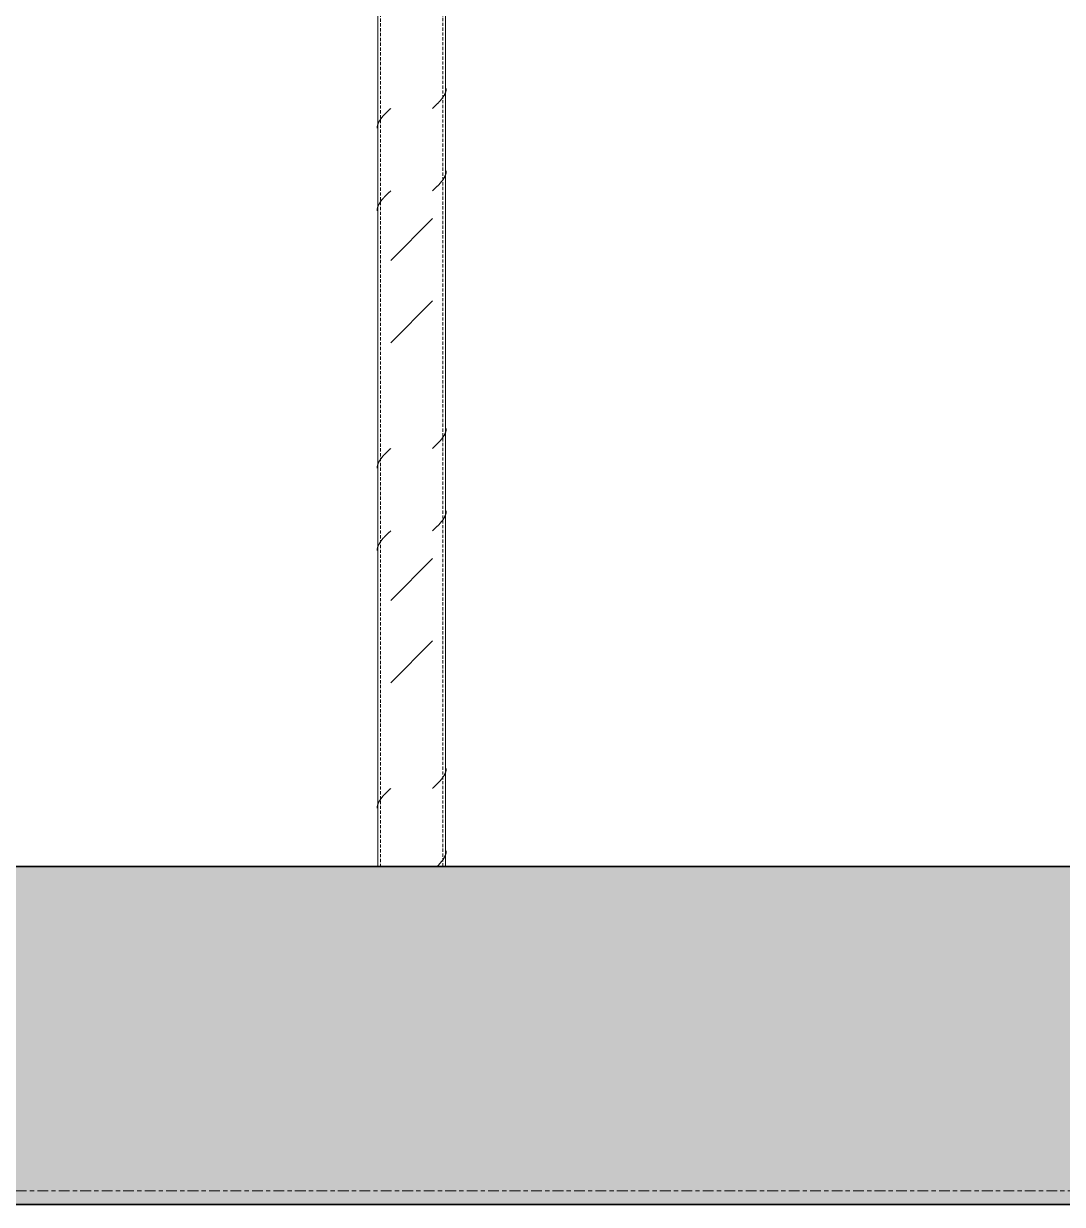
# Model space of a CAD drawing. Header units: centimetres. Extents: x -336 to 16318, y -437 to 1921.
# Drawn here: x 1183.9 to 1337.6, y 44 to 218.7 of the extents above; entities that cross this region are included whole.
import ezdxf

# ---------------------------------------------------------------- set-up
doc = ezdxf.new("R2010")
doc.units = ezdxf.units.CM
doc.linetypes.add('Centre', pattern=[3.175, 0.635, -0.475, 1.59, -0.475])
doc.linetypes.add('Hidden', pattern=[0.714375, 0.47625, -0.238125])
for name, color, linetype, lineweight in [('A-FLOR', 7, 'Continuous', 9), ('A-FLOR-LEVL', 7, 'Continuous', 9), ('A-FLOR-PATT', 7, 'Continuous', 35), ('S-COLS', 7, 'Continuous', 9)]:
    doc.layers.add(name, color=color, linetype=linetype, lineweight=lineweight)

# ---------------------------------------------------------------- blocks, each defined once
blk = doc.blocks.new('PQ_RVR_EST-01_ZZ_ZZ_MO_T_A_rvt-1-Section 6')
at = {"layer": 'A-FLOR-PATT', "lineweight": 9, "true_color": 0x9a9a9a}
h = blk.add_hatch(color=253, dxfattribs=at)
h.paths.add_polyline_path([(5847.05, 44), (5883.73, 44), (5883.73, 94), (3167.55, 94), (3167.55, 89.8), (3171.87, 89.8), (3171.87, 88.8), (3172, 88.8), (3172, 87.8), (3170.5, 87.8), (3170.5, 87.3), (3172, 87.3), (3172, 78.3), (3168.8, 78.3), (3168.8, 68.3), (3173, 68.3), (3172.94, 67.3), (3163, 67.3), (3163.07, 68.3), (3167.21, 68.3), (3167.21, 78.3), (3082.8, 78.3), (3082.8, 68.3), (3087, 68.3), (3086.94, 67.3), (3077, 67.3), (3077.07, 68.3), (3081.21, 68.3), (3081.21, 78.3), (3078, 78.3), (3078, 87.3), (3079.5, 87.3), (3079.44, 87.8), (3078, 87.8), (3078, 88.8), (3078.14, 88.8), (3078.26, 89.8), (3082.45, 89.8), (3082.45, 94), (249.08, 94), (249.08, 44), (5836.92, 44)])
h.paths.add_polyline_path([(3183.32, 67.3), (3179.1, 67.3), (3179.17, 68.3), (3183.31, 68.31), (3183.31, 78.3), (3181.6, 78.3), (3181.6, 87.8), (3181.9, 87.8), (3181.9, 88.8), (3186.3, 88.8), (3186.3, 87.8), (3186.6, 87.8), (3186.6, 83.3), (3242.4, 83.3), (3242.4, 87.8), (3242.7, 87.8), (3242.7, 88.8), (3247.1, 88.8), (3247.1, 87.8), (3247.4, 87.8), (3247.4, 78.3), (3245.7, 78.3), (3245.7, 68.3), (3249.9, 68.3), (3249.84, 67.3), (3239.9, 67.3), (3239.97, 68.3), (3244.11, 68.31), (3244.11, 78.3), (3184.9, 78.3), (3184.9, 68.3), (3189.1, 68.3), (3189.04, 67.3), (3183.53, 67.3)])
h.paths.add_polyline_path([(3091.68, 86.3), (3164, 86.3), (3164, 87.3), (3165.5, 87.3), (3165.5, 87.8), (3164, 87.82), (3164, 88.8), (3161.94, 88.8), (3162.06, 89.8), (3166.25, 89.8), (3166.25, 94), (3083.75, 94), (3083.75, 89.8), (3088.07, 89.8), (3087.95, 88.8), (3086, 88.8), (3086, 87.8), (3084.5, 87.8), (3084.5, 87.3), (3086, 87.3), (3086, 86.3)])
at = {"layer": 'A-FLOR', "lineweight": 35}
for p, q in [((2833.07, 94), (701.16, 94)), ((249.08, 44), (5836.92, 44))]:
    blk.add_line(p, q, dxfattribs=at)
blk = doc.blocks.new('FP_13-Section 6')
at = {"layer": 'S-COLS'}
blk.add_line((1246.34, 94), (1246.34, 375.86), dxfattribs=at)
at = {"layer": 'S-COLS', "color": 9, "true_color": 0xc0c0c0}
for p, q in [((1245.99, 207.8), (1246.02, 207.85)), ((1246.02, 207.85), (1246.05, 207.9)), ((1246.05, 207.9), (1246.08, 207.94)), ((1246.08, 207.94), (1246.11, 207.99)), ((1246.11, 207.99), (1246.14, 208.04)), ((1246.14, 208.04), (1246.17, 208.08)), ((1246.17, 208.08), (1246.19, 208.13)), ((1246.19, 208.13), (1246.21, 208.18)), ((1246.21, 208.18), (1246.24, 208.22)), ((1246.24, 208.22), (1246.26, 208.27)), ((1246.26, 208.27), (1246.28, 208.32)), ((1246.28, 208.32), (1246.3, 208.36)), ((1246.3, 208.36), (1246.32, 208.41)), ((1246.32, 208.41), (1246.33, 208.46)), ((1246.33, 208.46), (1246.35, 208.5)), ((1246.35, 208.5), (1246.37, 208.55)), ((1246.37, 208.55), (1246.38, 208.6)), ((1246.38, 208.6), (1246.39, 208.64)), ((1246.39, 208.64), (1246.4, 208.69)), ((1246.4, 208.69), (1246.41, 208.74)), ((1246.41, 208.74), (1246.42, 208.79)), ((1246.42, 208.79), (1246.43, 208.83)), ((1246.43, 208.83), (1246.44, 208.88)), ((1246.44, 208.93), (1246.45, 208.97)), ((1246.44, 208.88), (1246.44, 208.93)), ((1246.45, 209.02), (1246.45, 209.07)), ((1246.45, 208.97), (1246.45, 209.02)), ((1244.43, 206.12), (1244.48, 206.17)), ((1244.48, 206.17), (1244.53, 206.21)), ((1244.53, 206.21), (1244.58, 206.26)), ((1244.58, 206.26), (1244.63, 206.31)), ((1244.63, 206.31), (1244.68, 206.35)), ((1244.68, 206.35), (1244.73, 206.4)), ((1244.73, 206.4), (1244.78, 206.45)), ((1244.78, 206.45), (1244.83, 206.49)), ((1244.83, 206.49), (1244.87, 206.54)), ((1244.87, 206.54), (1244.92, 206.59)), ((1244.92, 206.59), (1244.97, 206.63)), ((1244.97, 206.63), (1245.02, 206.68)), ((1245.02, 206.68), (1245.07, 206.73)), ((1245.07, 206.73), (1245.11, 206.77)), ((1245.11, 206.77), (1245.16, 206.82)), ((1245.16, 206.82), (1245.2, 206.87)), ((1245.2, 206.87), (1245.25, 206.91)), ((1245.25, 206.91), (1245.3, 206.96)), ((1245.3, 206.96), (1245.34, 207.01)), ((1245.34, 207.01), (1245.38, 207.06)), ((1245.38, 207.06), (1245.43, 207.1)), ((1245.43, 207.1), (1245.47, 207.15)), ((1245.47, 207.15), (1245.51, 207.2)), ((1245.51, 207.2), (1245.55, 207.24)), ((1245.55, 207.24), (1245.6, 207.29)), ((1245.6, 207.29), (1245.64, 207.34)), ((1245.64, 207.34), (1245.67, 207.38)), ((1245.67, 207.38), (1245.71, 207.43)), ((1245.71, 207.43), (1245.75, 207.48)), ((1245.75, 207.48), (1245.79, 207.52)), ((1245.79, 207.52), (1245.83, 207.57)), ((1245.83, 207.57), (1245.86, 207.62)), ((1245.86, 207.62), (1245.9, 207.66)), ((1245.9, 207.66), (1245.93, 207.71)), ((1245.93, 207.71), (1245.96, 207.76)), ((1245.96, 207.76), (1245.99, 207.8)), ((1245.96, 195.57), (1245.99, 195.61)), ((1245.99, 195.61), (1246.02, 195.66)), ((1246.02, 195.66), (1246.05, 195.71)), ((1246.05, 195.71), (1246.08, 195.75)), ((1246.08, 195.75), (1246.11, 195.8)), ((1246.11, 195.8), (1246.14, 195.85)), ((1246.14, 195.85), (1246.17, 195.89)), ((1246.17, 195.89), (1246.19, 195.94)), ((1246.19, 195.94), (1246.21, 195.99)), ((1246.21, 195.99), (1246.24, 196.03)), ((1246.24, 196.03), (1246.26, 196.08)), ((1246.26, 196.08), (1246.28, 196.13)), ((1246.28, 196.13), (1246.3, 196.17)), ((1246.3, 196.17), (1246.32, 196.22)), ((1246.32, 196.22), (1246.33, 196.27)), ((1246.33, 196.27), (1246.35, 196.32)), ((1246.35, 196.32), (1246.37, 196.36)), ((1246.37, 196.36), (1246.38, 196.41)), ((1246.38, 196.41), (1246.39, 196.46)), ((1246.39, 196.46), (1246.4, 196.5)), ((1246.4, 196.5), (1246.41, 196.55)), ((1246.41, 196.55), (1246.42, 196.6)), ((1246.42, 196.6), (1246.43, 196.64)), ((1246.43, 196.64), (1246.44, 196.69)), ((1246.44, 196.74), (1246.45, 196.78)), ((1246.44, 196.69), (1246.44, 196.74)), ((1246.45, 196.83), (1246.45, 196.88)), ((1246.45, 196.78), (1246.45, 196.83)), ((1244.43, 193.93), (1244.48, 193.98)), ((1244.48, 193.98), (1244.53, 194.02)), ((1244.53, 194.02), (1244.58, 194.07)), ((1244.58, 194.07), (1244.63, 194.12)), ((1244.63, 194.12), (1244.68, 194.16)), ((1244.68, 194.16), (1244.73, 194.21)), ((1244.73, 194.21), (1244.78, 194.26)), ((1244.78, 194.26), (1244.83, 194.3)), ((1244.83, 194.3), (1244.87, 194.35)), ((1244.87, 194.35), (1244.92, 194.4)), ((1244.92, 194.4), (1244.97, 194.44)), ((1244.97, 194.44), (1245.02, 194.49)), ((1245.02, 194.49), (1245.07, 194.54)), ((1245.07, 194.54), (1245.11, 194.59)), ((1245.11, 194.59), (1245.16, 194.63)), ((1245.16, 194.63), (1245.2, 194.68)), ((1245.2, 194.68), (1245.25, 194.73)), ((1245.25, 194.73), (1245.3, 194.77)), ((1245.3, 194.77), (1245.34, 194.82)), ((1245.34, 194.82), (1245.38, 194.87)), ((1245.38, 194.87), (1245.43, 194.91)), ((1245.43, 194.91), (1245.47, 194.96)), ((1245.47, 194.96), (1245.51, 195.01)), ((1245.51, 195.01), (1245.55, 195.05)), ((1245.55, 195.05), (1245.6, 195.1)), ((1245.6, 195.1), (1245.64, 195.15)), ((1245.64, 195.15), (1245.67, 195.19)), ((1245.67, 195.19), (1245.71, 195.24)), ((1245.71, 195.24), (1245.75, 195.29)), ((1245.75, 195.29), (1245.79, 195.33)), ((1245.79, 195.33), (1245.83, 195.38)), ((1245.83, 195.38), (1245.86, 195.43)), ((1245.86, 195.43), (1245.9, 195.47)), ((1245.9, 195.47), (1245.93, 195.52)), ((1245.93, 195.52), (1245.96, 195.57)), ((1245.75, 157.19), (1245.79, 157.23)), ((1245.79, 157.23), (1245.83, 157.28)), ((1245.83, 157.28), (1245.86, 157.33)), ((1245.86, 157.33), (1245.9, 157.37)), ((1245.9, 157.37), (1245.93, 157.42)), ((1245.93, 157.42), (1245.96, 157.47)), ((1245.96, 157.47), (1245.99, 157.51)), ((1245.99, 157.51), (1246.02, 157.56)), ((1246.02, 157.56), (1246.05, 157.61)), ((1246.05, 157.61), (1246.08, 157.65)), ((1246.08, 157.65), (1246.11, 157.7)), ((1246.11, 157.7), (1246.14, 157.75)), ((1246.14, 157.75), (1246.17, 157.79)), ((1246.17, 157.79), (1246.19, 157.84)), ((1246.19, 157.84), (1246.21, 157.89)), ((1246.21, 157.89), (1246.24, 157.93)), ((1246.24, 157.93), (1246.26, 157.98)), ((1246.26, 157.98), (1246.28, 158.03)), ((1246.28, 158.03), (1246.3, 158.07)), ((1246.3, 158.07), (1246.32, 158.12)), ((1246.32, 158.12), (1246.33, 158.17)), ((1246.33, 158.17), (1246.35, 158.22)), ((1246.35, 158.22), (1246.37, 158.26)), ((1246.37, 158.26), (1246.38, 158.31)), ((1246.38, 158.31), (1246.39, 158.36)), ((1246.39, 158.36), (1246.4, 158.4)), ((1246.4, 158.4), (1246.41, 158.45)), ((1246.41, 158.45), (1246.42, 158.5)), ((1246.42, 158.5), (1246.43, 158.54)), ((1246.43, 158.54), (1246.44, 158.59)), ((1246.44, 158.64), (1246.45, 158.68)), ((1246.44, 158.59), (1246.44, 158.64)), ((1246.45, 158.73), (1246.45, 158.78)), ((1246.45, 158.68), (1246.45, 158.73)), ((1244.43, 155.83), (1244.48, 155.88)), ((1244.48, 155.88), (1244.53, 155.92)), ((1244.53, 155.92), (1244.58, 155.97)), ((1244.58, 155.97), (1244.63, 156.02)), ((1244.63, 156.02), (1244.68, 156.06)), ((1244.68, 156.06), (1244.73, 156.11)), ((1244.73, 156.11), (1244.78, 156.16)), ((1244.78, 156.16), (1244.83, 156.2)), ((1244.83, 156.2), (1244.87, 156.25)), ((1244.87, 156.25), (1244.92, 156.3)), ((1244.92, 156.3), (1244.97, 156.34)), ((1244.97, 156.34), (1245.02, 156.39)), ((1245.02, 156.39), (1245.07, 156.44)), ((1245.07, 156.44), (1245.11, 156.49)), ((1245.11, 156.49), (1245.16, 156.53)), ((1245.16, 156.53), (1245.2, 156.58)), ((1245.2, 156.58), (1245.25, 156.63)), ((1245.25, 156.63), (1245.3, 156.67)), ((1245.3, 156.67), (1245.34, 156.72)), ((1245.34, 156.72), (1245.38, 156.77)), ((1245.38, 156.77), (1245.43, 156.81)), ((1245.43, 156.81), (1245.47, 156.86)), ((1245.47, 156.86), (1245.51, 156.91)), ((1245.51, 156.91), (1245.55, 156.95)), ((1245.55, 156.95), (1245.6, 157)), ((1245.6, 157), (1245.64, 157.05)), ((1245.64, 157.05), (1245.67, 157.09)), ((1245.67, 157.09), (1245.71, 157.14)), ((1245.71, 157.14), (1245.75, 157.19)), ((1245.71, 144.95), (1245.75, 145)), ((1245.75, 145), (1245.79, 145.04)), ((1245.79, 145.04), (1245.83, 145.09)), ((1245.83, 145.09), (1245.86, 145.14)), ((1245.86, 145.14), (1245.9, 145.18)), ((1245.9, 145.18), (1245.93, 145.23)), ((1245.93, 145.23), (1245.96, 145.28)), ((1245.96, 145.28), (1245.99, 145.32)), ((1245.99, 145.32), (1246.02, 145.37)), ((1246.02, 145.37), (1246.05, 145.42)), ((1246.05, 145.42), (1246.08, 145.46)), ((1246.08, 145.46), (1246.11, 145.51)), ((1246.11, 145.51), (1246.14, 145.56)), ((1246.14, 145.56), (1246.17, 145.6)), ((1246.17, 145.6), (1246.19, 145.65)), ((1246.19, 145.65), (1246.21, 145.7)), ((1246.21, 145.7), (1246.24, 145.75)), ((1246.24, 145.75), (1246.26, 145.79)), ((1246.26, 145.79), (1246.28, 145.84)), ((1246.28, 145.84), (1246.3, 145.89)), ((1246.3, 145.89), (1246.32, 145.93)), ((1246.32, 145.93), (1246.33, 145.98)), ((1246.33, 145.98), (1246.35, 146.03)), ((1246.35, 146.03), (1246.37, 146.07)), ((1246.37, 146.07), (1246.38, 146.12)), ((1246.38, 146.12), (1246.39, 146.17)), ((1246.39, 146.17), (1246.4, 146.21)), ((1246.4, 146.21), (1246.41, 146.26)), ((1246.41, 146.26), (1246.42, 146.31)), ((1246.42, 146.31), (1246.43, 146.35)), ((1246.43, 146.35), (1246.44, 146.4)), ((1246.44, 146.45), (1246.45, 146.49)), ((1246.44, 146.4), (1246.44, 146.45)), ((1246.45, 146.54), (1246.45, 146.59)), ((1246.45, 146.49), (1246.45, 146.54)), ((1244.43, 143.64), (1244.48, 143.69)), ((1244.48, 143.69), (1244.53, 143.73)), ((1244.53, 143.73), (1244.58, 143.78)), ((1244.58, 143.78), (1244.63, 143.83)), ((1244.63, 143.83), (1244.68, 143.87)), ((1244.68, 143.87), (1244.73, 143.92)), ((1244.73, 143.92), (1244.78, 143.97)), ((1244.78, 143.97), (1244.83, 144.02)), ((1244.83, 144.02), (1244.87, 144.06)), ((1244.87, 144.06), (1244.92, 144.11)), ((1244.92, 144.11), (1244.97, 144.16)), ((1244.97, 144.16), (1245.02, 144.2)), ((1245.02, 144.2), (1245.07, 144.25)), ((1245.07, 144.25), (1245.11, 144.3)), ((1245.11, 144.3), (1245.16, 144.34)), ((1245.16, 144.34), (1245.2, 144.39)), ((1245.2, 144.39), (1245.25, 144.44)), ((1245.25, 144.44), (1245.3, 144.48)), ((1245.3, 144.48), (1245.34, 144.53)), ((1245.34, 144.53), (1245.38, 144.58)), ((1245.38, 144.58), (1245.43, 144.62)), ((1245.43, 144.62), (1245.47, 144.67)), ((1245.47, 144.67), (1245.51, 144.72)), ((1245.51, 144.72), (1245.55, 144.76)), ((1245.55, 144.76), (1245.6, 144.81)), ((1245.6, 144.81), (1245.64, 144.86)), ((1245.64, 144.86), (1245.67, 144.9)), ((1245.67, 144.9), (1245.71, 144.95)), ((1246.43, 108.25), (1246.44, 108.3)), ((1246.44, 108.35), (1246.45, 108.39)), ((1246.44, 108.3), (1246.44, 108.35)), ((1246.45, 108.44), (1246.45, 108.49)), ((1246.45, 108.39), (1246.45, 108.44)), ((1245.43, 106.52), (1245.47, 106.57)), ((1245.47, 106.57), (1245.51, 106.62)), ((1245.51, 106.62), (1245.55, 106.66)), ((1245.55, 106.66), (1245.6, 106.71)), ((1245.6, 106.71), (1245.64, 106.76)), ((1245.64, 106.76), (1245.67, 106.8)), ((1245.67, 106.8), (1245.71, 106.85)), ((1245.71, 106.85), (1245.75, 106.9)), ((1245.75, 106.9), (1245.79, 106.94)), ((1245.79, 106.94), (1245.83, 106.99)), ((1245.83, 106.99), (1245.86, 107.04)), ((1245.86, 107.04), (1245.9, 107.08)), ((1245.9, 107.08), (1245.93, 107.13)), ((1245.93, 107.13), (1245.96, 107.18)), ((1245.96, 107.18), (1245.99, 107.22)), ((1245.99, 107.22), (1246.02, 107.27)), ((1246.02, 107.27), (1246.05, 107.32)), ((1246.05, 107.32), (1246.08, 107.36)), ((1246.08, 107.36), (1246.11, 107.41)), ((1246.11, 107.41), (1246.14, 107.46)), ((1246.14, 107.46), (1246.17, 107.5)), ((1246.17, 107.5), (1246.19, 107.55)), ((1246.19, 107.55), (1246.21, 107.6)), ((1246.21, 107.6), (1246.24, 107.65)), ((1246.24, 107.65), (1246.26, 107.69)), ((1246.26, 107.69), (1246.28, 107.74)), ((1246.28, 107.74), (1246.3, 107.79)), ((1246.3, 107.79), (1246.32, 107.83)), ((1246.32, 107.83), (1246.33, 107.88)), ((1246.33, 107.88), (1246.35, 107.93)), ((1246.35, 107.93), (1246.37, 107.97)), ((1246.37, 107.97), (1246.38, 108.02)), ((1246.38, 108.02), (1246.39, 108.07)), ((1246.39, 108.07), (1246.4, 108.11)), ((1246.4, 108.11), (1246.41, 108.16)), ((1246.41, 108.16), (1246.42, 108.21)), ((1246.42, 108.21), (1246.43, 108.25)), ((1244.43, 105.54), (1244.48, 105.59)), ((1244.48, 105.59), (1244.53, 105.63)), ((1244.53, 105.63), (1244.58, 105.68)), ((1244.58, 105.68), (1244.63, 105.73)), ((1244.63, 105.73), (1244.68, 105.77)), ((1244.68, 105.77), (1244.73, 105.82)), ((1244.73, 105.82), (1244.78, 105.87)), ((1244.78, 105.87), (1244.83, 105.92)), ((1244.83, 105.92), (1244.87, 105.96)), ((1244.87, 105.96), (1244.92, 106.01)), ((1244.92, 106.01), (1244.97, 106.06)), ((1244.97, 106.06), (1245.02, 106.1)), ((1245.02, 106.1), (1245.07, 106.15)), ((1245.07, 106.15), (1245.11, 106.2)), ((1245.11, 106.2), (1245.16, 106.24)), ((1245.16, 106.24), (1245.2, 106.29)), ((1245.2, 106.29), (1245.25, 106.34)), ((1245.25, 106.34), (1245.3, 106.38)), ((1245.3, 106.38), (1245.34, 106.43)), ((1245.34, 106.43), (1245.38, 106.48)), ((1245.38, 106.48), (1245.43, 106.52)), ((1246.42, 96.02), (1246.43, 96.06)), ((1246.43, 96.06), (1246.44, 96.11)), ((1246.44, 96.16), (1246.45, 96.2)), ((1246.44, 96.11), (1246.44, 96.16)), ((1246.45, 96.25), (1246.45, 96.3)), ((1246.45, 96.2), (1246.45, 96.25)), ((1245.38, 94.28), (1245.42, 94.33)), ((1245.42, 94.33), (1245.47, 94.38)), ((1245.47, 94.38), (1245.51, 94.42)), ((1245.51, 94.42), (1245.55, 94.47)), ((1245.55, 94.47), (1245.59, 94.52)), ((1245.59, 94.52), (1245.63, 94.56)), ((1245.63, 94.56), (1245.67, 94.61)), ((1245.67, 94.61), (1245.71, 94.66)), ((1245.71, 94.66), (1245.75, 94.7)), ((1245.75, 94.7), (1245.79, 94.75)), ((1245.79, 94.75), (1245.82, 94.8)), ((1245.82, 94.8), (1245.86, 94.84)), ((1245.86, 94.84), (1245.89, 94.89)), ((1245.89, 94.89), (1245.93, 94.94)), ((1245.93, 94.94), (1245.96, 94.98)), ((1245.96, 94.98), (1245.99, 95.03)), ((1245.99, 95.03), (1246.02, 95.08)), ((1246.02, 95.08), (1246.05, 95.13)), ((1246.05, 95.13), (1246.08, 95.17)), ((1246.08, 95.17), (1246.11, 95.22)), ((1246.11, 95.22), (1246.14, 95.27)), ((1246.14, 95.27), (1246.16, 95.31)), ((1246.16, 95.31), (1246.19, 95.36)), ((1246.19, 95.36), (1246.21, 95.41)), ((1246.21, 95.41), (1246.24, 95.45)), ((1246.24, 95.45), (1246.26, 95.5)), ((1246.26, 95.5), (1246.28, 95.55)), ((1246.28, 95.55), (1246.3, 95.59)), ((1246.3, 95.59), (1246.32, 95.64)), ((1246.32, 95.64), (1246.33, 95.69)), ((1246.33, 95.69), (1246.35, 95.73)), ((1246.35, 95.73), (1246.37, 95.78)), ((1246.37, 95.78), (1246.38, 95.83)), ((1246.38, 95.83), (1246.39, 95.88)), ((1246.39, 95.88), (1246.4, 95.92)), ((1246.4, 95.92), (1246.41, 95.97)), ((1246.41, 95.97), (1246.42, 96.02)), ((1245.11, 94), (1245.15, 94.05)), ((1245.15, 94.05), (1245.2, 94.09)), ((1245.2, 94.09), (1245.24, 94.14)), ((1245.24, 94.14), (1245.29, 94.19)), ((1245.29, 94.19), (1245.33, 94.23)), ((1245.33, 94.23), (1245.38, 94.28))]:
    blk.add_line(p, q, dxfattribs=at)
blk = doc.blocks.new('FP_14-Section 6')
at = {"layer": 'S-COLS'}
blk.add_line((1236.34, 375.86), (1236.34, 94), dxfattribs=at)
at = {"layer": 'S-COLS', "color": 9, "true_color": 0xc0c0c0}
for p, q in [((1238.19, 206.07), (1238.24, 206.12)), ((1236.62, 204.34), (1236.65, 204.39)), ((1236.65, 204.39), (1236.68, 204.44)), ((1236.68, 204.44), (1236.71, 204.48)), ((1236.71, 204.48), (1236.74, 204.53)), ((1236.74, 204.53), (1236.78, 204.58)), ((1236.78, 204.58), (1236.81, 204.62)), ((1236.81, 204.62), (1236.85, 204.67)), ((1236.85, 204.67), (1236.88, 204.72)), ((1236.88, 204.72), (1236.92, 204.76)), ((1236.92, 204.76), (1236.96, 204.81)), ((1236.96, 204.81), (1237, 204.86)), ((1237, 204.86), (1237.04, 204.9)), ((1237.04, 204.9), (1237.08, 204.95)), ((1237.08, 204.95), (1237.12, 205)), ((1237.12, 205), (1237.16, 205.04)), ((1237.16, 205.04), (1237.2, 205.09)), ((1237.2, 205.09), (1237.24, 205.14)), ((1237.24, 205.14), (1237.29, 205.18)), ((1237.29, 205.18), (1237.33, 205.23)), ((1237.33, 205.23), (1237.38, 205.28)), ((1237.38, 205.28), (1237.42, 205.33)), ((1237.42, 205.33), (1237.47, 205.37)), ((1237.47, 205.37), (1237.51, 205.42)), ((1237.51, 205.42), (1237.56, 205.47)), ((1237.56, 205.47), (1237.61, 205.51)), ((1237.61, 205.51), (1237.65, 205.56)), ((1237.65, 205.56), (1237.7, 205.61)), ((1237.7, 205.61), (1237.75, 205.65)), ((1237.75, 205.65), (1237.8, 205.7)), ((1237.8, 205.7), (1237.85, 205.75)), ((1237.85, 205.75), (1237.9, 205.79)), ((1237.9, 205.79), (1237.94, 205.84)), ((1237.94, 205.84), (1237.99, 205.89)), ((1237.99, 205.89), (1238.04, 205.93)), ((1238.04, 205.93), (1238.09, 205.98)), ((1238.09, 205.98), (1238.14, 206.03)), ((1238.14, 206.03), (1238.19, 206.07)), ((1236.22, 203.22), (1236.23, 203.27)), ((1236.22, 203.17), (1236.22, 203.22)), ((1236.23, 203.36), (1236.24, 203.41)), ((1236.23, 203.31), (1236.23, 203.36)), ((1236.23, 203.27), (1236.23, 203.31)), ((1236.24, 203.41), (1236.25, 203.45)), ((1236.25, 203.45), (1236.26, 203.5)), ((1236.26, 203.5), (1236.27, 203.55)), ((1236.27, 203.55), (1236.28, 203.6)), ((1236.28, 203.6), (1236.29, 203.64)), ((1236.29, 203.64), (1236.31, 203.69)), ((1236.31, 203.69), (1236.32, 203.74)), ((1236.32, 203.74), (1236.34, 203.78)), ((1236.34, 203.78), (1236.36, 203.83)), ((1236.36, 203.83), (1236.37, 203.88)), ((1236.37, 203.88), (1236.39, 203.92)), ((1236.39, 203.92), (1236.41, 203.97)), ((1236.41, 203.97), (1236.44, 204.02)), ((1236.44, 204.02), (1236.46, 204.06)), ((1236.46, 204.06), (1236.48, 204.11)), ((1236.48, 204.11), (1236.51, 204.16)), ((1236.51, 204.16), (1236.53, 204.2)), ((1236.53, 204.2), (1236.56, 204.25)), ((1236.56, 204.25), (1236.59, 204.3)), ((1236.59, 204.3), (1236.62, 204.34)), ((1238.14, 193.84), (1238.19, 193.88)), ((1238.19, 193.88), (1238.24, 193.93)), ((1236.59, 192.11), (1236.62, 192.15)), ((1236.62, 192.15), (1236.65, 192.2)), ((1236.65, 192.2), (1236.68, 192.25)), ((1236.68, 192.25), (1236.71, 192.29)), ((1236.71, 192.29), (1236.74, 192.34)), ((1236.74, 192.34), (1236.78, 192.39)), ((1236.78, 192.39), (1236.81, 192.43)), ((1236.81, 192.43), (1236.85, 192.48)), ((1236.85, 192.48), (1236.88, 192.53)), ((1236.88, 192.53), (1236.92, 192.57)), ((1236.92, 192.57), (1236.96, 192.62)), ((1236.96, 192.62), (1237, 192.67)), ((1237, 192.67), (1237.04, 192.71)), ((1237.04, 192.71), (1237.08, 192.76)), ((1237.08, 192.76), (1237.12, 192.81)), ((1237.12, 192.81), (1237.16, 192.86)), ((1237.16, 192.86), (1237.2, 192.9)), ((1237.2, 192.9), (1237.24, 192.95)), ((1237.24, 192.95), (1237.29, 193)), ((1237.29, 193), (1237.33, 193.04)), ((1237.33, 193.04), (1237.38, 193.09)), ((1237.38, 193.09), (1237.42, 193.14)), ((1237.42, 193.14), (1237.47, 193.18)), ((1237.47, 193.18), (1237.51, 193.23)), ((1237.51, 193.23), (1237.56, 193.28)), ((1237.56, 193.28), (1237.61, 193.32)), ((1237.61, 193.32), (1237.65, 193.37)), ((1237.65, 193.37), (1237.7, 193.42)), ((1237.7, 193.42), (1237.75, 193.46)), ((1237.75, 193.46), (1237.8, 193.51)), ((1237.8, 193.51), (1237.85, 193.56)), ((1237.85, 193.56), (1237.9, 193.6)), ((1237.9, 193.6), (1237.94, 193.65)), ((1237.94, 193.65), (1237.99, 193.7)), ((1237.99, 193.7), (1238.04, 193.74)), ((1238.04, 193.74), (1238.09, 193.79)), ((1238.09, 193.79), (1238.14, 193.84)), ((1236.22, 191.03), (1236.23, 191.08)), ((1236.22, 190.98), (1236.22, 191.03)), ((1236.23, 191.17), (1236.24, 191.22)), ((1236.23, 191.13), (1236.23, 191.17)), ((1236.23, 191.08), (1236.23, 191.13)), ((1236.24, 191.22), (1236.25, 191.27)), ((1236.25, 191.27), (1236.26, 191.31)), ((1236.26, 191.31), (1236.27, 191.36)), ((1236.27, 191.36), (1236.28, 191.41)), ((1236.28, 191.41), (1236.29, 191.45)), ((1236.29, 191.45), (1236.31, 191.5)), ((1236.31, 191.5), (1236.32, 191.55)), ((1236.32, 191.55), (1236.34, 191.59)), ((1236.34, 191.59), (1236.36, 191.64)), ((1236.36, 191.64), (1236.37, 191.69)), ((1236.37, 191.69), (1236.39, 191.73)), ((1236.39, 191.73), (1236.41, 191.78)), ((1236.41, 191.78), (1236.44, 191.83)), ((1236.44, 191.83), (1236.46, 191.87)), ((1236.46, 191.87), (1236.48, 191.92)), ((1236.48, 191.92), (1236.51, 191.97)), ((1236.51, 191.97), (1236.53, 192.01)), ((1236.53, 192.01), (1236.56, 192.06)), ((1236.56, 192.06), (1236.59, 192.11)), ((1237.8, 155.41), (1237.85, 155.46)), ((1237.85, 155.46), (1237.9, 155.5)), ((1237.9, 155.5), (1237.94, 155.55)), ((1237.94, 155.55), (1237.99, 155.6)), ((1237.99, 155.6), (1238.04, 155.64)), ((1238.04, 155.64), (1238.09, 155.69)), ((1238.09, 155.69), (1238.14, 155.74)), ((1238.14, 155.74), (1238.19, 155.78)), ((1238.19, 155.78), (1238.24, 155.83)), ((1236.41, 153.68), (1236.44, 153.73)), ((1236.44, 153.73), (1236.46, 153.77)), ((1236.46, 153.77), (1236.48, 153.82)), ((1236.48, 153.82), (1236.51, 153.87)), ((1236.51, 153.87), (1236.53, 153.91)), ((1236.53, 153.91), (1236.56, 153.96)), ((1236.56, 153.96), (1236.59, 154.01)), ((1236.59, 154.01), (1236.62, 154.05)), ((1236.62, 154.05), (1236.65, 154.1)), ((1236.65, 154.1), (1236.68, 154.15)), ((1236.68, 154.15), (1236.71, 154.19)), ((1236.71, 154.19), (1236.74, 154.24)), ((1236.74, 154.24), (1236.78, 154.29)), ((1236.78, 154.29), (1236.81, 154.33)), ((1236.81, 154.33), (1236.85, 154.38)), ((1236.85, 154.38), (1236.88, 154.43)), ((1236.88, 154.43), (1236.92, 154.47)), ((1236.92, 154.47), (1236.96, 154.52)), ((1236.96, 154.52), (1237, 154.57)), ((1237, 154.57), (1237.04, 154.61)), ((1237.04, 154.61), (1237.08, 154.66)), ((1237.08, 154.66), (1237.12, 154.71)), ((1237.12, 154.71), (1237.16, 154.76)), ((1237.16, 154.76), (1237.2, 154.8)), ((1237.2, 154.8), (1237.24, 154.85)), ((1237.24, 154.85), (1237.29, 154.9)), ((1237.29, 154.9), (1237.33, 154.94)), ((1237.33, 154.94), (1237.38, 154.99)), ((1237.38, 154.99), (1237.42, 155.04)), ((1237.42, 155.04), (1237.47, 155.08)), ((1237.47, 155.08), (1237.51, 155.13)), ((1237.51, 155.13), (1237.56, 155.18)), ((1237.56, 155.18), (1237.61, 155.22)), ((1237.61, 155.22), (1237.65, 155.27)), ((1237.65, 155.27), (1237.7, 155.32)), ((1237.7, 155.32), (1237.75, 155.36)), ((1237.75, 155.36), (1237.8, 155.41)), ((1236.22, 152.93), (1236.23, 152.98)), ((1236.22, 152.88), (1236.22, 152.93)), ((1236.23, 153.07), (1236.24, 153.12)), ((1236.23, 153.03), (1236.23, 153.07)), ((1236.23, 152.98), (1236.23, 153.03)), ((1236.24, 153.12), (1236.25, 153.17)), ((1236.25, 153.17), (1236.26, 153.21)), ((1236.26, 153.21), (1236.27, 153.26)), ((1236.27, 153.26), (1236.28, 153.31)), ((1236.28, 153.31), (1236.29, 153.35)), ((1236.29, 153.35), (1236.31, 153.4)), ((1236.31, 153.4), (1236.32, 153.45)), ((1236.32, 153.45), (1236.34, 153.49)), ((1236.34, 153.49), (1236.36, 153.54)), ((1236.36, 153.54), (1236.37, 153.59)), ((1236.37, 153.59), (1236.39, 153.63)), ((1236.39, 153.63), (1236.41, 153.68)), ((1237.75, 143.17), (1237.8, 143.22)), ((1237.8, 143.22), (1237.85, 143.27)), ((1237.85, 143.27), (1237.9, 143.31)), ((1237.9, 143.31), (1237.94, 143.36)), ((1237.94, 143.36), (1237.99, 143.41)), ((1237.99, 143.41), (1238.04, 143.45)), ((1238.04, 143.45), (1238.09, 143.5)), ((1238.09, 143.5), (1238.14, 143.55)), ((1238.14, 143.55), (1238.19, 143.59)), ((1238.19, 143.59), (1238.24, 143.64)), ((1236.39, 141.44), (1236.41, 141.49)), ((1236.41, 141.49), (1236.44, 141.54)), ((1236.44, 141.54), (1236.46, 141.58)), ((1236.46, 141.58), (1236.48, 141.63)), ((1236.48, 141.63), (1236.51, 141.68)), ((1236.51, 141.68), (1236.53, 141.72)), ((1236.53, 141.72), (1236.56, 141.77)), ((1236.56, 141.77), (1236.59, 141.82)), ((1236.59, 141.82), (1236.62, 141.86)), ((1236.62, 141.86), (1236.65, 141.91)), ((1236.65, 141.91), (1236.68, 141.96)), ((1236.68, 141.96), (1236.71, 142)), ((1236.71, 142), (1236.74, 142.05)), ((1236.74, 142.05), (1236.78, 142.1)), ((1236.78, 142.1), (1236.81, 142.14)), ((1236.81, 142.14), (1236.85, 142.19)), ((1236.85, 142.19), (1236.88, 142.24)), ((1236.88, 142.24), (1236.92, 142.29)), ((1236.92, 142.29), (1236.96, 142.33)), ((1236.96, 142.33), (1237, 142.38)), ((1237, 142.38), (1237.04, 142.43)), ((1237.04, 142.43), (1237.08, 142.47)), ((1237.08, 142.47), (1237.12, 142.52)), ((1237.12, 142.52), (1237.16, 142.57)), ((1237.16, 142.57), (1237.2, 142.61)), ((1237.2, 142.61), (1237.24, 142.66)), ((1237.24, 142.66), (1237.29, 142.71)), ((1237.29, 142.71), (1237.33, 142.75)), ((1237.33, 142.75), (1237.38, 142.8)), ((1237.38, 142.8), (1237.42, 142.85)), ((1237.42, 142.85), (1237.47, 142.89)), ((1237.47, 142.89), (1237.51, 142.94)), ((1237.51, 142.94), (1237.56, 142.99)), ((1237.56, 142.99), (1237.61, 143.03)), ((1237.61, 143.03), (1237.65, 143.08)), ((1237.65, 143.08), (1237.7, 143.13)), ((1237.7, 143.13), (1237.75, 143.17)), ((1236.22, 140.74), (1236.23, 140.79)), ((1236.22, 140.7), (1236.22, 140.74)), ((1236.23, 140.88), (1236.24, 140.93)), ((1236.23, 140.84), (1236.23, 140.88)), ((1236.23, 140.79), (1236.23, 140.84)), ((1236.24, 140.93), (1236.25, 140.98)), ((1236.25, 140.98), (1236.26, 141.02)), ((1236.26, 141.02), (1236.27, 141.07)), ((1236.27, 141.07), (1236.28, 141.12)), ((1236.28, 141.12), (1236.29, 141.16)), ((1236.29, 141.16), (1236.31, 141.21)), ((1236.31, 141.21), (1236.32, 141.26)), ((1236.32, 141.26), (1236.34, 141.3)), ((1236.34, 141.3), (1236.36, 141.35)), ((1236.36, 141.35), (1236.37, 141.4)), ((1236.37, 141.4), (1236.39, 141.44)), ((1237.42, 104.75), (1237.47, 104.79)), ((1237.47, 104.79), (1237.51, 104.84)), ((1237.51, 104.84), (1237.56, 104.89)), ((1237.56, 104.89), (1237.61, 104.93)), ((1237.61, 104.93), (1237.65, 104.98)), ((1237.65, 104.98), (1237.7, 105.03)), ((1237.7, 105.03), (1237.75, 105.07)), ((1237.75, 105.07), (1237.8, 105.12)), ((1237.8, 105.12), (1237.85, 105.17)), ((1237.85, 105.17), (1237.9, 105.21)), ((1237.9, 105.21), (1237.94, 105.26)), ((1237.94, 105.26), (1237.99, 105.31)), ((1237.99, 105.31), (1238.04, 105.35)), ((1238.04, 105.35), (1238.09, 105.4)), ((1238.09, 105.4), (1238.14, 105.45)), ((1238.14, 105.45), (1238.19, 105.49)), ((1238.19, 105.49), (1238.24, 105.54)), ((1236.28, 103.02), (1236.29, 103.06)), ((1236.29, 103.06), (1236.31, 103.11)), ((1236.31, 103.11), (1236.32, 103.16)), ((1236.32, 103.16), (1236.34, 103.2)), ((1236.34, 103.2), (1236.36, 103.25)), ((1236.36, 103.25), (1236.37, 103.3)), ((1236.37, 103.3), (1236.39, 103.34)), ((1236.39, 103.34), (1236.41, 103.39)), ((1236.41, 103.39), (1236.44, 103.44)), ((1236.44, 103.44), (1236.46, 103.48)), ((1236.46, 103.48), (1236.48, 103.53)), ((1236.48, 103.53), (1236.51, 103.58)), ((1236.51, 103.58), (1236.53, 103.62)), ((1236.53, 103.62), (1236.56, 103.67)), ((1236.56, 103.67), (1236.59, 103.72)), ((1236.59, 103.72), (1236.62, 103.76)), ((1236.62, 103.76), (1236.65, 103.81)), ((1236.65, 103.81), (1236.68, 103.86)), ((1236.68, 103.86), (1236.71, 103.9)), ((1236.71, 103.9), (1236.74, 103.95)), ((1236.74, 103.95), (1236.78, 104)), ((1236.78, 104), (1236.81, 104.04)), ((1236.81, 104.04), (1236.85, 104.09)), ((1236.85, 104.09), (1236.88, 104.14)), ((1236.88, 104.14), (1236.92, 104.19)), ((1236.92, 104.19), (1236.96, 104.23)), ((1236.96, 104.23), (1237, 104.28)), ((1237, 104.28), (1237.04, 104.33)), ((1237.04, 104.33), (1237.08, 104.37)), ((1237.08, 104.37), (1237.12, 104.42)), ((1237.12, 104.42), (1237.16, 104.47)), ((1237.16, 104.47), (1237.2, 104.51)), ((1237.2, 104.51), (1237.24, 104.56)), ((1237.24, 104.56), (1237.29, 104.61)), ((1237.29, 104.61), (1237.33, 104.65)), ((1237.33, 104.65), (1237.38, 104.7)), ((1237.38, 104.7), (1237.42, 104.75)), ((1236.22, 102.64), (1236.23, 102.69)), ((1236.22, 102.6), (1236.22, 102.64)), ((1236.23, 102.78), (1236.24, 102.83)), ((1236.23, 102.74), (1236.23, 102.78)), ((1236.23, 102.69), (1236.23, 102.74)), ((1236.24, 102.83), (1236.25, 102.88)), ((1236.25, 102.88), (1236.26, 102.92)), ((1236.26, 102.92), (1236.27, 102.97)), ((1236.27, 102.97), (1236.28, 103.02))]:
    blk.add_line(p, q, dxfattribs=at)
blk = doc.blocks.new('HSS Rectangular-Column - 100 x 100 mm-V12-Section 6')
at = {"layer": 'S-COLS', "true_color": 0xc0c0c0}
h = blk.add_hatch(dxfattribs=at)
h.set_pattern_fill('FP_3', color=9, style=0, pattern_type=2)
h.set_pattern_definition([(45, (4582.815, 712), (-25.1447, 25.1447), []), (45, (4582.815, 750.1), (-25.1447, 25.1447), [])])
h.paths.add_polyline_path([(1244.43, 94), (1244.43, 375.86), (1243.87, 375.81), (1243.77, 375.4), (1243.51, 375.07), (1243.01, 374.87), (1242.41, 374.86), (1239.4, 374.95), (1239.07, 375.22), (1238.89, 375.6), (1238.85, 375.86), (1238.24, 375.81), (1238.24, 94)])
h.paths.add_polyline_path([(1242.41, 375.36), (1242.92, 375.51), (1243.16, 375.72), (1243.16, 375.86), (1239.48, 375.86), (1239.82, 375.51), (1240.11, 375.38), (1240.32, 375.36)])
at = {"layer": 'S-COLS', "linetype": 'Hidden'}
for p, q in [((1236.74, 375.86), (1236.74, 94)), ((1245.94, 94), (1245.94, 375.86))]:
    blk.add_line(p, q, dxfattribs=at)
at = {"layer": 'S-COLS'}
for name in ['FP_14-Section 6', 'FP_13-Section 6']:
    blk.add_blockref(name, (0, 0), dxfattribs=at)

msp = doc.modelspace()

# ---------------------------------------------------------------- hatches: boundary and pattern name
at = {"layer": 'A-FLOR-PATT', "lineweight": 9, "true_color": 0x9a9a9a}
h = msp.add_hatch(color=253, dxfattribs=at)
h.paths.add_polyline_path([(5896.037, 44), (5936.919, 44), (5936.919, 94), (5590.714, 94), (5590.714, 85.116), (5586.714, 85.116), (5586.714, 94), (3720.707, 94), (3720.707, 85.116), (3716.707, 85.116), (3716.707, 94), (3167.554, 94), (3167.554, 89.8), (3171.866, 89.766), (3171.866, 88.8), (3172.004, 88.8), (3172.004, 87.8), (3170.504, 87.8), (3170.504, 87.3), (3172.004, 87.3), (3172.004, 78.3), (3168.798, 78.3), (3168.798, 68.3), (3173.004, 68.3), (3172.942, 67.3), (3163.004, 67.3), (3163.066, 68.3), (3167.21, 68.3), (3167.21, 78.3), (3082.798, 78.3), (3082.798, 68.3), (3087.004, 68.3), (3086.942, 67.3), (3077.004, 67.3), (3077.066, 68.3), (3081.21, 68.3), (3081.21, 78.3), (3078.004, 78.3), (3078.004, 87.3), (3079.504, 87.3), (3079.438, 87.8), (3078.004, 87.8), (3078.004, 88.8), (3078.142, 88.8), (3078.256, 89.8), (3082.454, 89.8), (3082.454, 94), (2573.487, 94), (2573.487, 85.116), (2569.487, 85.116), (2569.487, 94), (270.769, 94), (270.769, 44), (5847.053, 44)])
h.paths.add_polyline_path([(3184.104, 67.3), (3179.104, 67.3), (3179.166, 68.3), (3183.31, 68.315), (3183.31, 78.3), (3181.604, 78.3), (3181.604, 87.8), (3181.904, 87.8), (3181.904, 88.8), (3186.304, 88.8), (3186.304, 87.8), (3186.604, 87.8), (3186.604, 83.3), (3242.404, 83.3), (3242.404, 87.8), (3242.704, 87.8), (3242.704, 88.8), (3247.104, 88.8), (3247.104, 87.8), (3247.404, 87.8), (3247.404, 78.3), (3245.698, 78.3), (3245.698, 68.3), (3249.904, 68.3), (3249.842, 67.3), (3239.904, 67.3), (3239.966, 68.3), (3244.11, 68.315), (3244.11, 78.3), (3184.898, 78.3), (3184.898, 68.3), (3189.104, 68.3), (3189.042, 67.3), (3184.116, 67.3)])
h.paths.add_polyline_path([(3086.004, 86.3), (3164.004, 86.3), (3164.004, 87.3), (3165.504, 87.3), (3165.504, 87.8), (3164.004, 87.818), (3164.004, 88.8), (3161.942, 88.8), (3162.056, 89.8), (3166.254, 89.8), (3166.254, 94), (3083.754, 94), (3083.754, 89.8), (3088.066, 89.8), (3087.952, 88.8), (3086.004, 88.8), (3086.004, 87.8), (3084.504, 87.8), (3084.504, 87.3), (3086.004, 87.3)])

# ---------------------------------------------------------------- linework, layer by layer
at = {"layer": 'A-FLOR', "lineweight": 35}
for p, q in [((2569.487, 94), (701.161, 94)), ((270.769, 44), (5836.919, 44))]:
    msp.add_line(p, q, dxfattribs=at)
at = {"layer": 'A-FLOR-LEVL', "color": 253, "linetype": 'Centre', "true_color": 0xaaaaaa}
for p, q in [((-335.96, 94), (6318.896, 94)), ((-335.96, 46.025), (6445.896, 46.025))]:
    msp.add_line(p, q, dxfattribs=at)

# ---------------------------------------------------------------- block references
at = {"lineweight": 5}
msp.add_blockref('PQ_RVR_EST-01_ZZ_ZZ_MO_T_A_rvt-1-Section 6', (0, 0), dxfattribs=at)
at = {"layer": 'S-COLS'}
msp.add_blockref('HSS Rectangular-Column - 100 x 100 mm-V12-Section 6', (0, 0), dxfattribs=at)

doc.saveas('drawing.dxf')
